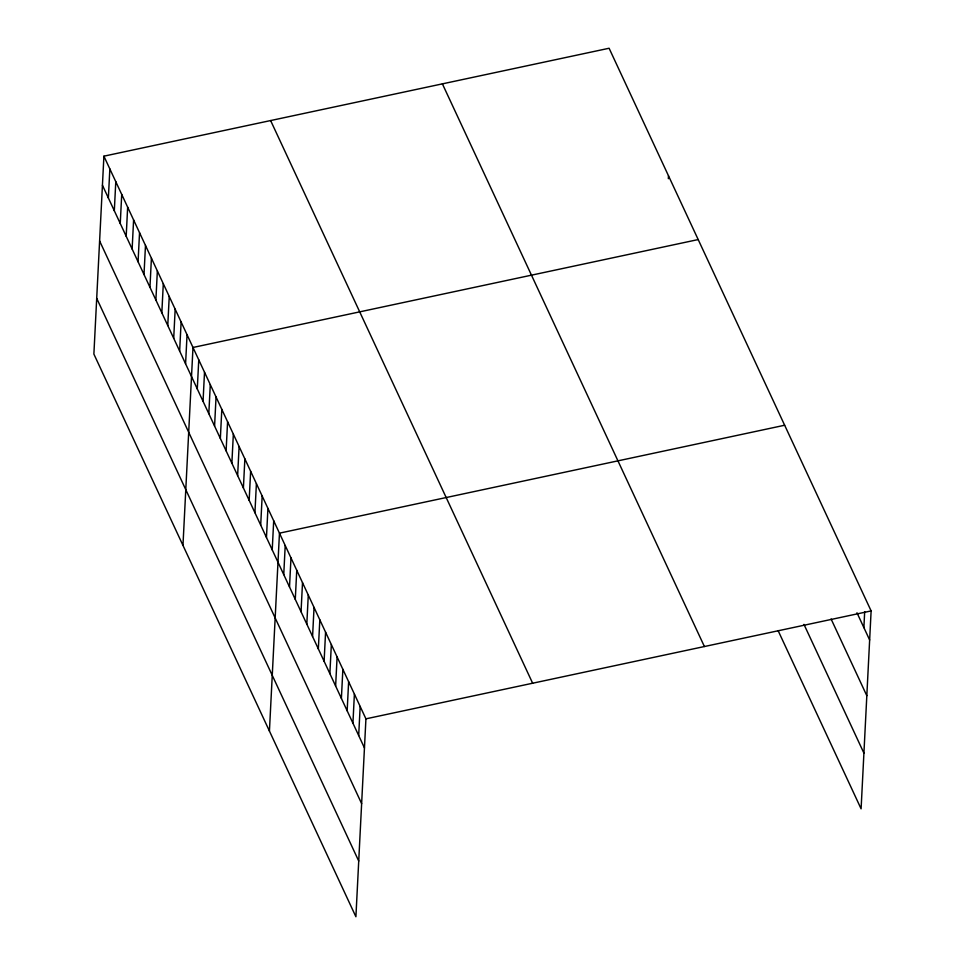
<?xml version="1.0" encoding="UTF-8"?>
<svg xmlns="http://www.w3.org/2000/svg" width="965" height="965" viewBox="0 0 965 965"><rect width="100%" height="100%" fill="white"/><g stroke="black" fill="none" stroke-linecap="round" stroke-linejoin="round"><path stroke-width="1.45" d="M103.906 156.173L93.882 354.083L355.904 916.75L365.928 718.841L103.906 156.173L609.096 48.25L871.118 610.917L861.094 808.827L778.092 630.579M108.37 198.006L109.841 168.923M114.316 210.756L115.788 181.673M120.251 223.506L121.723 194.435M126.186 236.268L127.657 207.185M132.133 249.018L133.604 219.936M138.067 261.768L139.539 232.698M144.002 274.518L145.486 245.448M149.949 287.281L151.421 258.198M155.884 300.031L157.355 270.96M161.831 312.781L163.302 283.71M167.765 325.543L169.237 296.46M173.7 338.293L175.172 309.21M179.647 351.043L181.118 321.972M185.582 363.805L187.053 334.722M182.964 545.394L192.988 347.472L698.19 239.561M197.282 388.931L198.754 359.861M203.048 401.307L204.52 372.237M208.814 413.695L210.286 384.613M214.58 426.072L216.051 396.989M220.346 438.448L221.817 409.365M226.112 450.824L227.583 421.753M231.865 463.2L233.349 434.129M237.631 475.588L239.103 446.506M243.397 487.964L244.869 458.882M249.163 500.34L250.635 471.27M254.929 512.717L256.401 483.646M260.695 525.093L262.166 496.022M266.461 537.481L267.932 508.398M272.227 549.857L273.698 520.774M269.428 731.072L279.464 533.163L784.654 425.239M283.746 574.609L285.218 545.539M289.512 586.997L290.984 557.915M295.278 599.374L296.75 570.291M301.044 611.75L302.515 582.667M306.81 624.126L308.281 595.055M312.576 636.502L314.047 607.431M318.341 648.89L319.813 619.807M324.107 661.266L325.579 632.184M329.861 673.642L331.345 644.56M335.627 686.019L337.099 656.948M341.393 698.395L342.865 669.324M347.159 710.783L348.63 681.7M352.925 723.159L354.396 694.076M358.691 735.535L360.162 706.452M668.347 178.694L668.492 175.787M863.88 627.612L864.688 611.617M365.928 718.841L871.118 610.917M856.968 612.763L869.646 639.988M831.082 618.963L866.823 695.705M803.966 624.379L863.916 753.11M442.392 83.858L704.402 646.526M270.622 120.553L532.644 683.22M102.435 185.244L364.456 747.911M99.612 240.96L361.634 803.628M96.705 298.366L358.727 861.033"/></g></svg>
